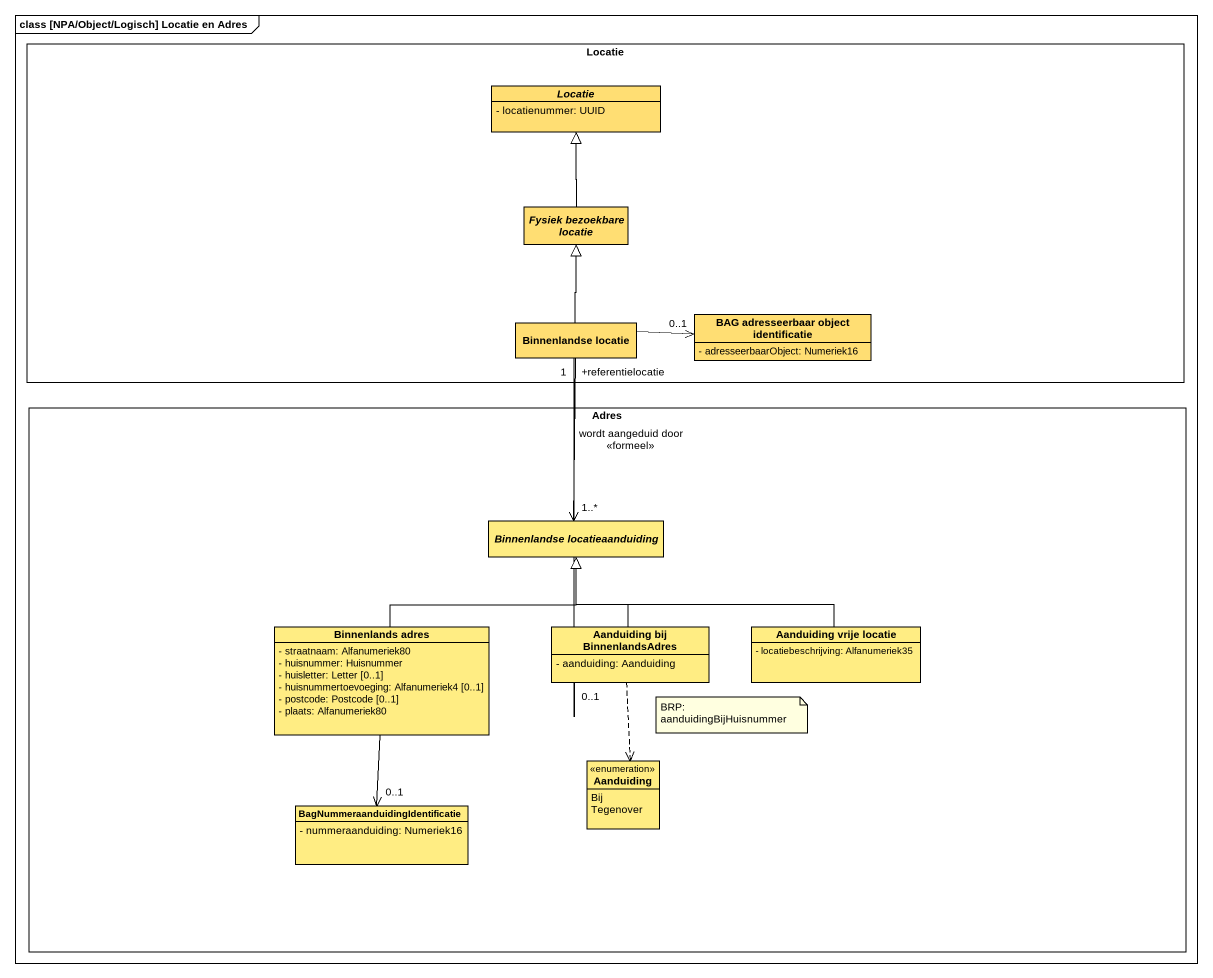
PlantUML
@startuml
mainframe class [NPA/Object/Logisch] Locatie en Adres
hide circle
hide empty members
skinparam classAttributeIconSize 0
rectangle Locatie {
  abstract class "Locatie" as Locatie_2 #FFDE73 {
    - locatienummer: UUID
  }
  abstract class "Fysiek bezoekbare locatie" as Fysiek_bezoekbare_locatie #FFDE73
  class "Binnenlandse locatie" as Binnenlandse_locatie #FFDE73
  class "BAG adresseerbaar object identificatie" as BAG_adresseerbaar_object #FFDE73 {
    - adresseerbaarObject: Numeriek16
  }
}
rectangle Adres {
  abstract class "Binnenlandse locatieaanduiding" as Binnenlandse #FFED83
  class "Binnenlands adres" as Binnenlands_adres #FFED83 {
    - straatnaam: Alfanumeriek80
    - huisnummer: Huisnummer
    - huisletter: Letter [0..1]
    - huisnummertoevoeging: Alfanumeriek4 [0..1]
    - postcode: Postcode [0..1]
    - plaats: Alfanumeriek80
  }
  class "Aanduiding bij BinnenlandsAdres" as Aanduiding_bij #FFED83 {
    - aanduiding: Aanduiding
  }
  class "Aanduiding vrije locatie" as Aanduiding_vrije_locatie #FFED83 {
    - locatiebeschrijving: Alfanumeriek35
  }
  enum Aanduiding #FFED83 {
    Bij
    Tegenover
  }
  class "BagNummeraanduidingIdentificatie" as BagNummeraanduidingIdentific #FFED83 {
    - nummeraanduiding: Numeriek16
  }
}
Fysiek_bezoekbare_locatie -up-|> Locatie_2
Binnenlandse_locatie -up-|> Fysiek_bezoekbare_locatie
BAG_adresseerbaar_object "0..1" <-left- Binnenlandse_locatie
Binnenlandse "1..*" <-up- Binnenlandse_locatie : wordt aangeduid door\n<<formeel>>
Binnenlands_adres -up-|> Binnenlandse
Aanduiding_bij "0..1" -up- "+referentielocatie\n1" Binnenlandse_locatie
Aanduiding_bij -up-|> Binnenlandse
Aanduiding_bij ..> Aanduiding
Aanduiding_vrije_locatie -left-|> Binnenlandse
BagNummeraanduidingIdentific "0..1" <-up- Binnenlands_adres
note as N1
  BRP: aanduidingBijHuisnummer
end note
@enduml
